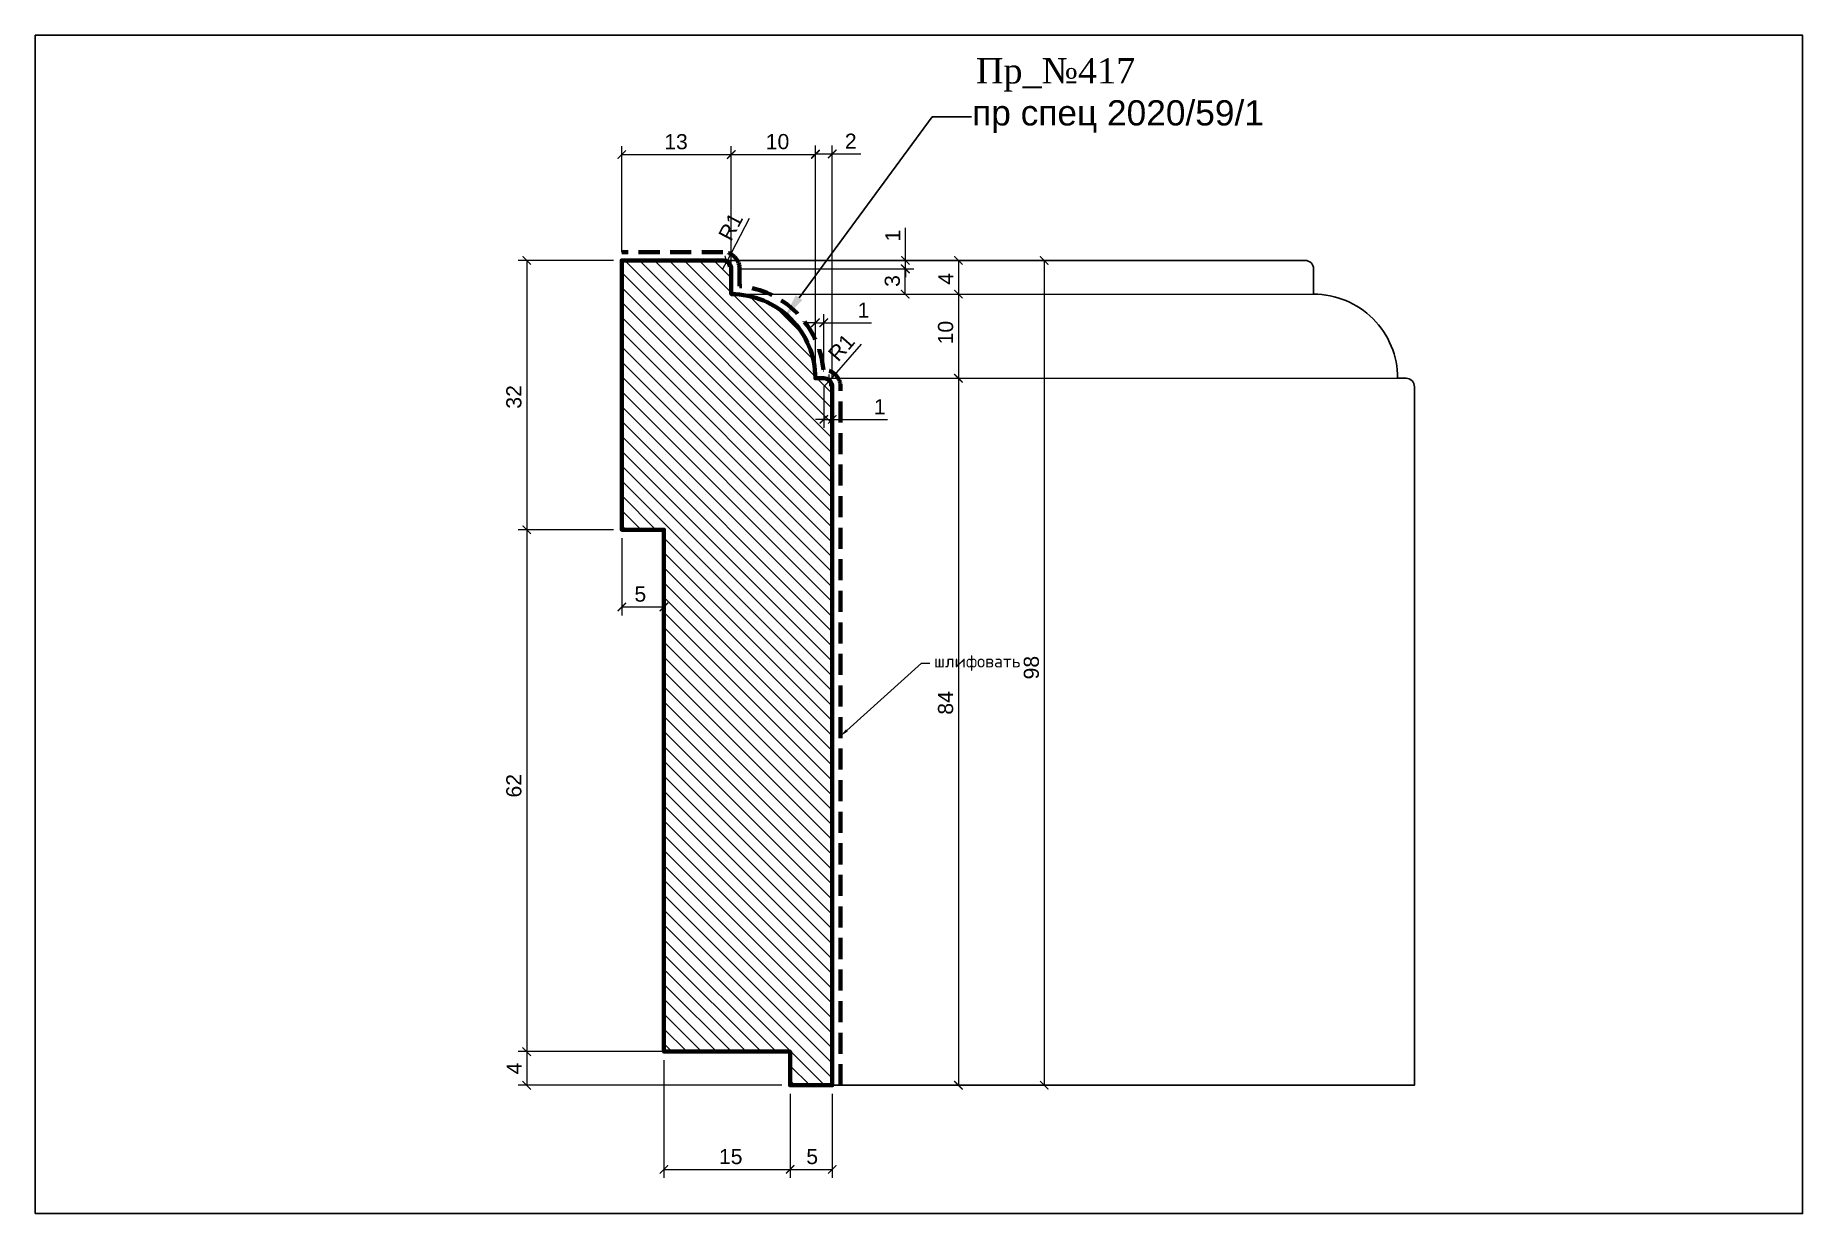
# Model space of a CAD drawing. Header units: inches. Extents: x 400 to 610, y -1633 to -1493.
import ezdxf
from ezdxf import colors
from ezdxf.entities.mleader import LeaderData, LeaderLine
from ezdxf.math import Vec2, Vec3

# ---------------------------------------------------------------- set-up
doc = ezdxf.new("R2010")
doc.units = ezdxf.units.IN
doc.header["$MEASUREMENT"] = 0
doc.linetypes.add('HIDDEN', pattern=[0.375, 0.25, -0.125])
doc.layers.add('Outside panel', color=7, linetype='Continuous', lineweight=18, true_color=0x7f5e57)
for name, color, linetype, lineweight in [('линия 15', 7, 'Continuous', 15), ('линия 50', 1, 'Continuous', 140), ('служебный слой РАЗМЕРЫ', 7, 'Continuous', 9)]:
    doc.layers.add(name, color=color, linetype=linetype, lineweight=lineweight)
doc.layers.add('размеры в модели', color=7, linetype='Continuous')
doc.styles.add('ELECT', font='times.ttf')
doc.styles.get("Standard").update_dxf_attribs({"font": 'arial.ttf'})
doc.styles.add('ЕСКД профили текст', font='isocpeur.ttf')
doc.dimstyles.new('M_1', dxfattribs={"dimtxt": 1.8, "dimasz": 1, "dimexe": 1, "dimexo": 1, "dimgap": 0.6, "dimtad": 1, "dimdec": 0, "dimdsep": 46, "dimtxsty": 'Standard', "dimblk": 'ARCHTICK', "dimcen": -5, "dimclrd": 7, "dimclre": 7, "dimclrt": 7, "dimadec": 0, "dimazin": 0, "dimtfac": 1, "dimtdec": 0, "dimtmove": 0, "dimatfit": 3, "dimfxl": 1, "dimtolj": 1, "dimtzin": 0, "dimlwd": 5, "dimlwe": 5, "dimarcsym": 0})

# ---------------------------------------------------------------- blocks, each defined once
blk = doc.blocks.new('_ArchTick')
at = {"color": 0, "linetype": 'ByBlock', "const_width": 0.15}
blk.add_lwpolyline([(-0.5, -0.5), (0.5, 0.5)], dxfattribs=at)
blk = doc.blocks.new('*D20')
at = {"layer": 'Defpoints', "color": 0, "ltscale": 1000, "transparency": 16777216}
for p in [(482.16, -1520.08), (495.16, -1618.08), (520.35, -1618.08)]:
    blk.add_point(p, dxfattribs=at)
at = {"layer": 'линия 15', "color": 7, "lineweight": 5, "ltscale": 1000, "transparency": 16777216}
for p, q in [((483.16, -1520.08), (521.35, -1520.08)), ((520.35, -1520.08), (520.35, -1618.08)), ((496.16, -1618.08), (521.35, -1618.08))]:
    blk.add_line(p, q, dxfattribs=at)
for p, rotation in [((520.35, -1520.08), 90), ((520.35, -1618.08), 270)]:
    blk.add_blockref('_ArchTick', p, dxfattribs=dict(at, rotation=rotation))
at = {"layer": 'линия 15', "color": 7, "ltscale": 1000, "transparency": 16777216, "insert": (518.83, -1568.46), "char_height": 1.8, "attachment_point": 5, "rotation": 90}
blk.add_mtext('\\A1;98', dxfattribs=at)
blk = doc.blocks.new('*D19')
at = {"layer": 'Defpoints', "color": 0, "ltscale": 1000, "transparency": 16777216}
for p in [(494.16, -1534.08), (495.16, -1535.08), (495.16, -1538.96)]:
    blk.add_point(p, dxfattribs=at)
at = {"layer": 'размеры в модели', "color": 7, "lineweight": 5, "ltscale": 1000, "transparency": 16777216}
for p, q in [((494.16, -1535.08), (494.16, -1539.96)), ((495.16, -1536.08), (495.16, -1539.96)), ((494.16, -1538.96), (493.16, -1538.96)), ((494.16, -1538.96), (495.16, -1538.96)), ((495.16, -1538.96), (501.74, -1538.96))]:
    blk.add_line(p, q, dxfattribs=at)
blk.add_blockref('_ArchTick', (494.16, -1538.96), dxfattribs=at)
at = {"layer": 'размеры в модели', "color": 7, "lineweight": 5, "ltscale": 1000, "transparency": 16777216, "rotation": 180}
blk.add_blockref('_ArchTick', (495.16, -1538.96), dxfattribs=at)
at = {"layer": 'размеры в модели', "color": 7, "ltscale": 1000, "transparency": 16777216, "insert": (500.81, -1537.46), "char_height": 1.8, "attachment_point": 5}
blk.add_mtext('\\A1;1', dxfattribs=at)
blk = doc.blocks.new('*D18')
at = {"layer": 'Defpoints', "color": 0, "ltscale": 1000, "transparency": 16777216}
for p in [(482.16, -1520.08), (503.86, -1520.08), (483.16, -1521.08)]:
    blk.add_point(p, dxfattribs=at)
at = {"layer": 'размеры в модели', "color": 7, "lineweight": 5, "ltscale": 1000, "transparency": 16777216}
for p, q in [((503.86, -1520.08), (503.86, -1516.2)), ((483.16, -1520.08), (504.86, -1520.08)), ((503.86, -1521.08), (503.86, -1520.08)), ((484.16, -1521.08), (504.86, -1521.08)), ((503.86, -1521.08), (503.86, -1522.08))]:
    blk.add_line(p, q, dxfattribs=at)
for p, rotation in [((503.86, -1520.08), 270), ((503.86, -1521.08), 90)]:
    blk.add_blockref('_ArchTick', p, dxfattribs=dict(at, rotation=rotation))
at = {"layer": 'размеры в модели', "color": 7, "ltscale": 1000, "transparency": 16777216, "insert": (502.36, -1517.13), "char_height": 1.8, "attachment_point": 5, "rotation": 90}
blk.add_mtext('\\A1;1', dxfattribs=at)
blk = doc.blocks.new('*D17')
at = {"layer": 'Defpoints', "color": 0, "ltscale": 1000, "transparency": 16777216}
for p in [(493.16, -1527.48), (493.16, -1534.08), (494.16, -1534.08)]:
    blk.add_point(p, dxfattribs=at)
at = {"layer": 'размеры в модели', "color": 7, "lineweight": 5, "ltscale": 1000, "transparency": 16777216}
for p, q in [((493.16, -1533.08), (493.16, -1526.48)), ((494.16, -1533.08), (494.16, -1526.48)), ((493.16, -1527.48), (492.16, -1527.48)), ((493.16, -1527.48), (494.16, -1527.48)), ((494.16, -1527.48), (499.81, -1527.48))]:
    blk.add_line(p, q, dxfattribs=at)
blk.add_blockref('_ArchTick', (493.16, -1527.48), dxfattribs=at)
at = {"layer": 'размеры в модели', "color": 7, "lineweight": 5, "ltscale": 1000, "transparency": 16777216, "rotation": 180}
blk.add_blockref('_ArchTick', (494.16, -1527.48), dxfattribs=at)
at = {"layer": 'размеры в модели', "color": 7, "ltscale": 1000, "transparency": 16777216, "insert": (498.88, -1525.98), "char_height": 1.8, "attachment_point": 5}
blk.add_mtext('\\A1;1', dxfattribs=at)
blk = doc.blocks.new('*D16')
at = {"layer": 'Defpoints', "color": 0, "ltscale": 1000, "transparency": 16777216}
for p in [(483.16, -1521.08), (503.83, -1521.08), (483.16, -1524.08)]:
    blk.add_point(p, dxfattribs=at)
at = {"layer": 'размеры в модели', "color": 7, "lineweight": 5, "ltscale": 1000, "transparency": 16777216}
for p, q in [((484.16, -1521.08), (504.83, -1521.08)), ((503.83, -1524.08), (503.83, -1521.08)), ((484.16, -1524.08), (504.83, -1524.08))]:
    blk.add_line(p, q, dxfattribs=at)
for p, rotation in [((503.83, -1521.08), 90), ((503.83, -1524.08), 270)]:
    blk.add_blockref('_ArchTick', p, dxfattribs=dict(at, rotation=rotation))
at = {"layer": 'размеры в модели', "color": 7, "ltscale": 1000, "transparency": 16777216, "insert": (502.31, -1522.52), "char_height": 1.8, "attachment_point": 5, "rotation": 90}
blk.add_mtext('\\A1;3', dxfattribs=at)
blk = doc.blocks.new('*D15')
at = {"layer": 'Defpoints', "color": 0, "ltscale": 1000, "transparency": 16777216}
for p in [(494.16, -1535.08), (494.82, -1534.33)]:
    blk.add_point(p, dxfattribs=at)
at = {"layer": 'размеры в модели', "color": 7, "lineweight": 5, "ltscale": 1000, "transparency": 16777216}
for p in [(498.62, -1530.01), (494.16, -1535.08)]:
    blk.add_line(p, (494.82, -1534.33), dxfattribs=at)
at = {"layer": 'размеры в модели', "color": 7, "lineweight": 5, "ltscale": 1000, "transparency": 16777216, "rotation": 228.6386103764784}
blk.add_blockref('_ArchTick', (494.82, -1534.33), dxfattribs=at)
at = {"layer": 'размеры в модели', "color": 7, "ltscale": 1000, "transparency": 16777216, "insert": (496.25, -1530.42), "char_height": 1.8, "attachment_point": 5, "rotation": 48.6386}
blk.add_mtext('\\A1;R1', dxfattribs=at)
blk = doc.blocks.new('*D14')
at = {"layer": 'Defpoints', "color": 0, "ltscale": 1000, "transparency": 16777216}
for p in [(482.62, -1520.19), (482.16, -1521.08)]:
    blk.add_point(p, dxfattribs=at)
at = {"layer": 'размеры в модели', "color": 7, "lineweight": 5, "ltscale": 1000, "transparency": 16777216}
for p in [(485.3, -1515.09), (482.16, -1521.08)]:
    blk.add_line(p, (482.62, -1520.19), dxfattribs=at)
at = {"layer": 'размеры в модели', "color": 7, "lineweight": 5, "ltscale": 1000, "transparency": 16777216, "rotation": 242.3156907791055}
blk.add_blockref('_ArchTick', (482.62, -1520.19), dxfattribs=at)
at = {"layer": 'размеры в модели', "color": 7, "ltscale": 1000, "transparency": 16777216, "insert": (483.09, -1516.06), "char_height": 1.8, "attachment_point": 5, "rotation": 62.3157}
blk.add_mtext('\\A1;R1', dxfattribs=at)
blk = doc.blocks.new('*D13')
at = {"layer": 'Defpoints', "color": 0, "ltscale": 1000, "transparency": 16777216}
for p in [(493.16, -1534.08), (495.16, -1618.08), (510.16, -1618.08)]:
    blk.add_point(p, dxfattribs=at)
at = {"layer": 'размеры в модели', "color": 7, "lineweight": 5, "ltscale": 1000, "transparency": 16777216}
for p, q in [((494.16, -1534.08), (511.16, -1534.08)), ((510.16, -1534.08), (510.16, -1618.08)), ((496.16, -1618.08), (511.16, -1618.08))]:
    blk.add_line(p, q, dxfattribs=at)
for p, rotation in [((510.16, -1534.08), 90), ((510.16, -1618.08), 270)]:
    blk.add_blockref('_ArchTick', p, dxfattribs=dict(at, rotation=rotation))
at = {"layer": 'размеры в модели', "color": 7, "ltscale": 1000, "transparency": 16777216, "insert": (508.64, -1572.65), "char_height": 1.8, "attachment_point": 5, "rotation": 90}
blk.add_mtext('\\A1;84', dxfattribs=at)
blk = doc.blocks.new('*D12')
at = {"layer": 'Defpoints', "color": 0, "ltscale": 1000, "transparency": 16777216}
for p in [(483.16, -1524.08), (493.16, -1534.08), (510.16, -1534.08)]:
    blk.add_point(p, dxfattribs=at)
at = {"layer": 'размеры в модели', "color": 7, "lineweight": 5, "ltscale": 1000, "transparency": 16777216}
for p, q in [((484.16, -1524.08), (511.16, -1524.08)), ((510.16, -1524.08), (510.16, -1534.08)), ((494.16, -1534.08), (511.16, -1534.08))]:
    blk.add_line(p, q, dxfattribs=at)
for p, rotation in [((510.16, -1524.08), 90), ((510.16, -1534.08), 270)]:
    blk.add_blockref('_ArchTick', p, dxfattribs=dict(at, rotation=rotation))
at = {"layer": 'размеры в модели', "color": 7, "ltscale": 1000, "transparency": 16777216, "insert": (508.64, -1528.65), "char_height": 1.8, "attachment_point": 5, "rotation": 90}
blk.add_mtext('\\A1;10', dxfattribs=at)
blk = doc.blocks.new('*D11')
at = {"layer": 'Defpoints', "color": 0, "ltscale": 1000, "transparency": 16777216}
for p in [(478.66, -1520.08), (483.16, -1524.08), (510.16, -1524.08)]:
    blk.add_point(p, dxfattribs=at)
at = {"layer": 'размеры в модели', "color": 7, "lineweight": 5, "ltscale": 1000, "transparency": 16777216}
for p, q in [((479.66, -1520.08), (511.16, -1520.08)), ((510.16, -1520.08), (510.16, -1524.08)), ((484.16, -1524.08), (511.16, -1524.08))]:
    blk.add_line(p, q, dxfattribs=at)
for p, rotation in [((510.16, -1520.08), 90), ((510.16, -1524.08), 270)]:
    blk.add_blockref('_ArchTick', p, dxfattribs=dict(at, rotation=rotation))
at = {"layer": 'размеры в модели', "color": 7, "ltscale": 1000, "transparency": 16777216, "insert": (508.66, -1522.26), "char_height": 1.8, "attachment_point": 5, "rotation": 90}
blk.add_mtext('\\A1;4', dxfattribs=at)
blk = doc.blocks.new('*D10')
at = {"layer": 'Defpoints', "color": 0, "ltscale": 1000, "transparency": 16777216}
for p in [(490.16, -1618.08), (495.16, -1618.08), (495.16, -1628.07)]:
    blk.add_point(p, dxfattribs=at)
at = {"layer": 'размеры в модели', "color": 7, "lineweight": 5, "ltscale": 1000, "transparency": 16777216}
for p, q in [((490.16, -1619.08), (490.16, -1629.07)), ((495.16, -1619.08), (495.16, -1629.07)), ((490.16, -1628.07), (495.16, -1628.07))]:
    blk.add_line(p, q, dxfattribs=at)
at = {"layer": 'размеры в модели', "color": 7, "lineweight": 5, "ltscale": 1000, "transparency": 16777216, "rotation": 180}
blk.add_blockref('_ArchTick', (490.16, -1628.07), dxfattribs=at)
at = {"layer": 'размеры в модели', "color": 7, "lineweight": 5, "ltscale": 1000, "transparency": 16777216}
blk.add_blockref('_ArchTick', (495.16, -1628.07), dxfattribs=at)
at = {"layer": 'размеры в модели', "color": 7, "ltscale": 1000, "transparency": 16777216, "insert": (492.78, -1626.56), "char_height": 1.8, "attachment_point": 5}
blk.add_mtext('\\A1;5', dxfattribs=at)
blk = doc.blocks.new('*D9')
at = {"layer": 'Defpoints', "color": 0, "ltscale": 1000, "transparency": 16777216}
for p in [(475.16, -1614.08), (490.16, -1618.08), (490.16, -1628.07)]:
    blk.add_point(p, dxfattribs=at)
at = {"layer": 'размеры в модели', "color": 7, "lineweight": 5, "ltscale": 1000, "transparency": 16777216}
for p, q in [((475.16, -1615.08), (475.16, -1629.07)), ((490.16, -1619.08), (490.16, -1629.07)), ((475.16, -1628.07), (490.16, -1628.07))]:
    blk.add_line(p, q, dxfattribs=at)
at = {"layer": 'размеры в модели', "color": 7, "lineweight": 5, "ltscale": 1000, "transparency": 16777216, "rotation": 180}
blk.add_blockref('_ArchTick', (475.16, -1628.07), dxfattribs=at)
at = {"layer": 'размеры в модели', "color": 7, "lineweight": 5, "ltscale": 1000, "transparency": 16777216}
blk.add_blockref('_ArchTick', (490.16, -1628.07), dxfattribs=at)
at = {"layer": 'размеры в модели', "color": 7, "ltscale": 1000, "transparency": 16777216, "insert": (483.1, -1626.56), "char_height": 1.8, "attachment_point": 5}
blk.add_mtext('\\A1;15', dxfattribs=at)
blk = doc.blocks.new('*D8')
at = {"layer": 'Defpoints', "color": 0, "ltscale": 1000, "transparency": 16777216}
for p in [(470.16, -1552.08), (458.86, -1614.08), (475.16, -1614.08)]:
    blk.add_point(p, dxfattribs=at)
at = {"layer": 'размеры в модели', "color": 7, "lineweight": 5, "ltscale": 1000, "transparency": 16777216}
for p, q in [((469.16, -1552.08), (457.86, -1552.08)), ((458.86, -1552.08), (458.86, -1614.08)), ((474.16, -1614.08), (457.86, -1614.08))]:
    blk.add_line(p, q, dxfattribs=at)
for p, rotation in [((458.86, -1552.08), 90), ((458.86, -1614.08), 270)]:
    blk.add_blockref('_ArchTick', p, dxfattribs=dict(at, rotation=rotation))
at = {"layer": 'размеры в модели', "color": 7, "ltscale": 1000, "transparency": 16777216, "insert": (457.34, -1582.49), "char_height": 1.8, "attachment_point": 5, "rotation": 90}
blk.add_mtext('\\A1;62', dxfattribs=at)
blk = doc.blocks.new('*D7')
at = {"layer": 'Defpoints', "color": 0, "ltscale": 1000, "transparency": 16777216}
for p in [(490.16, -1614.08), (458.86, -1618.08), (490.16, -1618.08)]:
    blk.add_point(p, dxfattribs=at)
at = {"layer": 'размеры в модели', "color": 7, "lineweight": 5, "ltscale": 1000, "transparency": 16777216}
for p, q in [((489.16, -1614.08), (457.86, -1614.08)), ((458.86, -1614.08), (458.86, -1618.08)), ((489.16, -1618.08), (457.86, -1618.08))]:
    blk.add_line(p, q, dxfattribs=at)
for p, rotation in [((458.86, -1614.08), 90), ((458.86, -1618.08), 270)]:
    blk.add_blockref('_ArchTick', p, dxfattribs=dict(at, rotation=rotation))
at = {"layer": 'размеры в модели', "color": 7, "ltscale": 1000, "transparency": 16777216, "insert": (457.36, -1616.08), "char_height": 1.8, "attachment_point": 5, "rotation": 90}
blk.add_mtext('\\A1;4', dxfattribs=at)
blk = doc.blocks.new('*D6')
at = {"layer": 'Defpoints', "color": 0, "ltscale": 1000, "transparency": 16777216}
for p in [(470.16, -1552.08), (475.16, -1552.08), (475.16, -1561.25)]:
    blk.add_point(p, dxfattribs=at)
at = {"layer": 'размеры в модели', "color": 7, "lineweight": 5, "ltscale": 1000, "transparency": 16777216}
for p, q in [((470.16, -1553.08), (470.16, -1562.25)), ((475.16, -1553.08), (475.16, -1562.25)), ((470.16, -1561.25), (475.16, -1561.25))]:
    blk.add_line(p, q, dxfattribs=at)
at = {"layer": 'размеры в модели', "color": 7, "lineweight": 5, "ltscale": 1000, "transparency": 16777216, "rotation": 180}
blk.add_blockref('_ArchTick', (470.16, -1561.25), dxfattribs=at)
at = {"layer": 'размеры в модели', "color": 7, "lineweight": 5, "ltscale": 1000, "transparency": 16777216}
blk.add_blockref('_ArchTick', (475.16, -1561.25), dxfattribs=at)
at = {"layer": 'размеры в модели', "color": 7, "ltscale": 1000, "transparency": 16777216, "insert": (472.36, -1559.73), "char_height": 1.8, "attachment_point": 5}
blk.add_mtext('\\A1;5', dxfattribs=at)
blk = doc.blocks.new('*D5')
at = {"layer": 'Defpoints', "color": 0, "ltscale": 1000, "transparency": 16777216}
for p in [(470.16, -1520.08), (458.86, -1552.08), (470.16, -1552.08)]:
    blk.add_point(p, dxfattribs=at)
at = {"layer": 'размеры в модели', "color": 7, "lineweight": 5, "ltscale": 1000, "transparency": 16777216}
for p, q in [((469.16, -1520.08), (457.86, -1520.08)), ((458.86, -1520.08), (458.86, -1552.08)), ((469.16, -1552.08), (457.86, -1552.08))]:
    blk.add_line(p, q, dxfattribs=at)
for p, rotation in [((458.86, -1520.08), 90), ((458.86, -1552.08), 270)]:
    blk.add_blockref('_ArchTick', p, dxfattribs=dict(at, rotation=rotation))
at = {"layer": 'размеры в модели', "color": 7, "ltscale": 1000, "transparency": 16777216, "insert": (457.34, -1536.29), "char_height": 1.8, "attachment_point": 5, "rotation": 90}
blk.add_mtext('\\A1;32', dxfattribs=at)
blk = doc.blocks.new('*D4')
at = {"layer": 'Defpoints', "color": 0, "ltscale": 1000, "transparency": 16777216}
for p in [(495.16, -1507.42), (493.16, -1534.08), (495.16, -1535.08)]:
    blk.add_point(p, dxfattribs=at)
at = {"layer": 'размеры в модели', "color": 7, "lineweight": 5, "ltscale": 1000, "transparency": 16777216}
for p, q in [((493.16, -1533.08), (493.16, -1506.42)), ((493.16, -1507.42), (495.16, -1507.42)), ((495.16, -1534.08), (495.16, -1506.42)), ((495.16, -1507.42), (498.55, -1507.42))]:
    blk.add_line(p, q, dxfattribs=at)
at = {"layer": 'размеры в модели', "color": 7, "lineweight": 5, "ltscale": 1000, "transparency": 16777216, "rotation": 180}
blk.add_blockref('_ArchTick', (493.16, -1507.42), dxfattribs=at)
at = {"layer": 'размеры в модели', "color": 7, "lineweight": 5, "ltscale": 1000, "transparency": 16777216}
blk.add_blockref('_ArchTick', (495.16, -1507.42), dxfattribs=at)
at = {"layer": 'размеры в модели', "color": 7, "ltscale": 1000, "transparency": 16777216, "insert": (497.36, -1505.91), "char_height": 1.8, "attachment_point": 5}
blk.add_mtext('\\A1;2', dxfattribs=at)
blk = doc.blocks.new('*D3')
at = {"layer": 'Defpoints', "color": 0, "ltscale": 1000, "transparency": 16777216}
for p in [(493.16, -1507.48), (483.16, -1524.08), (493.16, -1534.08)]:
    blk.add_point(p, dxfattribs=at)
at = {"layer": 'размеры в модели', "color": 7, "lineweight": 5, "ltscale": 1000, "transparency": 16777216}
for p, q in [((483.16, -1523.08), (483.16, -1506.48)), ((483.16, -1507.48), (493.16, -1507.48)), ((493.16, -1533.08), (493.16, -1506.48))]:
    blk.add_line(p, q, dxfattribs=at)
at = {"layer": 'размеры в модели', "color": 7, "lineweight": 5, "ltscale": 1000, "transparency": 16777216, "rotation": 180}
blk.add_blockref('_ArchTick', (483.16, -1507.48), dxfattribs=at)
at = {"layer": 'размеры в модели', "color": 7, "lineweight": 5, "ltscale": 1000, "transparency": 16777216}
blk.add_blockref('_ArchTick', (493.16, -1507.48), dxfattribs=at)
at = {"layer": 'размеры в модели', "color": 7, "ltscale": 1000, "transparency": 16777216, "insert": (488.66, -1505.97), "char_height": 1.8, "attachment_point": 5}
blk.add_mtext('\\A1;10', dxfattribs=at)
blk = doc.blocks.new('*D2')
at = {"layer": 'Defpoints', "color": 0, "ltscale": 1000, "transparency": 16777216}
for p in [(483.16, -1507.5), (470.16, -1520.08), (483.16, -1521.08)]:
    blk.add_point(p, dxfattribs=at)
at = {"layer": 'размеры в модели', "color": 7, "lineweight": 5, "ltscale": 1000, "transparency": 16777216}
for p, q in [((470.16, -1519.08), (470.16, -1506.5)), ((470.16, -1507.5), (483.16, -1507.5)), ((483.16, -1520.08), (483.16, -1506.5))]:
    blk.add_line(p, q, dxfattribs=at)
at = {"layer": 'размеры в модели', "color": 7, "lineweight": 5, "ltscale": 1000, "transparency": 16777216, "rotation": 180}
blk.add_blockref('_ArchTick', (470.16, -1507.5), dxfattribs=at)
at = {"layer": 'размеры в модели', "color": 7, "lineweight": 5, "ltscale": 1000, "transparency": 16777216}
blk.add_blockref('_ArchTick', (483.16, -1507.5), dxfattribs=at)
at = {"layer": 'размеры в модели', "color": 7, "ltscale": 1000, "transparency": 16777216, "insert": (476.6, -1505.98), "char_height": 1.8, "attachment_point": 5}
blk.add_mtext('\\A1;13', dxfattribs=at)

msp = doc.modelspace()

# ---------------------------------------------------------------- hatches: boundary and pattern name
at = {"layer": 'Outside panel', "ltscale": 1000}
h = msp.add_hatch(dxfattribs=at)
h.set_pattern_fill('ANSI31', color=256, scale=10, angle=90)
h.set_pattern_definition([(135, (-310152.3425, 93725.1061), (-0.8838834765, -0.8838834765), [])])
h.paths.add_polyline_path([(470.16, -1552.08), (475.16, -1552.08), (475.16, -1614.08), (490.16, -1614.08), (490.16, -1618.08), (495.16, -1618.08), (495.16, -1535.08, 0.414214), (494.16, -1534.08), (493.16, -1534.08, 0.414214), (483.16, -1524.08), (483.16, -1521.08, 0.414214), (482.16, -1520.08), (470.16, -1520.08)])

# ---------------------------------------------------------------- linework, layer by layer
at = {"color": 7, "lineweight": 15, "ltscale": 1000}
for p, q in [((483.16, -1524.08), (552.35, -1524.08)), ((493.16, -1534.08), (562.35, -1534.08))]:
    msp.add_line(p, q, dxfattribs=at)
at = {"color": 6, "ltscale": 1000}
msp.add_lwpolyline([(400.47, -1633.33), (610.47, -1633.33), (610.47, -1493.33), (400.47, -1493.33)], close=True, dxfattribs=at)
at = {"color": 7}
msp.add_lwpolyline([(495.16, -1618.08), (564.35, -1618.08), (564.35, -1535.08, 0.414214), (563.35, -1534.08), (562.35, -1534.08, 0.414214), (552.35, -1524.08), (552.35, -1521.08, 0.414214), (551.35, -1520.08), (470.16, -1520.08)], format="xyb", dxfattribs=at)
at = {"layer": 'линия 50', "color": 1, "linetype": 'HIDDEN', "ltscale": 10, "true_color": 0xff0909}
msp.add_lwpolyline([(496.16, -1618.08), (496.16, -1535.08, 0.414214), (494.16, -1533.08), (494.11, -1533.08, 0.361838), (484.16, -1523.12), (484.16, -1521.08, 0.414214), (482.16, -1519.08), (470.16, -1519.08)], format="xyb", dxfattribs=at)
at = {"layer": 'линия 50', "color": 7}
msp.add_lwpolyline([(482.16, -1520.08), (470.16, -1520.08), (470.16, -1552.08), (475.16, -1552.08), (475.16, -1614.08), (490.16, -1614.08), (490.16, -1618.08), (495.16, -1618.08), (495.16, -1535.08, 0.414214), (494.16, -1534.08), (493.16, -1534.08, 0.414214), (483.16, -1524.08), (483.16, -1521.08, 0.414214)], format="xyb", close=True, dxfattribs=at)

# ---------------------------------------------------------------- texts
at = {"color": 5, "ltscale": 1000, "style": 'ELECT'}
msp.add_text('Пр_№417', height=3, dxfattribs=at).set_placement((512.24, -1499.04, 6217.22))

# ---------------------------------------------------------------- dimensions: what is measured, and where the dimension line sits
at = {"layer": 'линия 15', "color": 1, "ltscale": 1000, "true_color": 0xff0909}
dim = msp.add_linear_dim(base=(520.35, -1618.08), p1=(482.16, -1520.08), p2=(495.16, -1618.08), angle=90, dimstyle='M_1', dxfattribs=at)
dim.commit()
dim.dimension.update_dxf_attribs({"geometry": '*D20', "text_midpoint": (520.35, -1568.46), "dimtype": 128})
at = {"layer": 'размеры в модели', "color": 5, "ltscale": 1000}
for base, p1, p2, picture, middle in [((483.16, -1507.5), (470.16, -1520.08), (483.16, -1521.08), '*D2', (476.6, -1507.5)), ((493.16, -1507.48), (483.16, -1524.08), (493.16, -1534.08), '*D3', (488.66, -1507.48)), ((495.16, -1507.42), (493.16, -1534.08), (495.16, -1535.08), '*D4', (497.36, -1507.42)), ((493.16, -1527.48), (494.16, -1534.08), (493.16, -1534.08), '*D17', (498.88, -1527.48)), ((495.16, -1538.96), (494.16, -1534.08), (495.16, -1535.08), '*D19', (500.81, -1538.96)), ((475.16, -1561.25), (470.16, -1552.08), (475.16, -1552.08), '*D6', (472.36, -1561.25)), ((490.16, -1628.07), (475.16, -1614.08), (490.16, -1618.08), '*D9', (483.1, -1628.07)), ((495.16, -1628.07), (490.16, -1618.08), (495.16, -1618.08), '*D10', (492.78, -1628.07))]:
    dim = msp.add_linear_dim(base=base, p1=p1, p2=p2, dimstyle='M_1', dxfattribs=at)
    dim.commit()
    dim.dimension.update_dxf_attribs({"geometry": picture, "text_midpoint": middle, "dimtype": 128})
for center, mpoint, picture, middle in [((482.16, -1521.08), (482.62, -1520.19), '*D14', (483.09, -1516.06)), ((494.16, -1535.08), (494.82, -1534.33), '*D15', (496.25, -1530.42))]:
    dim = msp.add_radius_dim(center=center, mpoint=mpoint, dimstyle='M_1', dxfattribs=at)
    dim.commit()
    dim.dimension.update_dxf_attribs({"geometry": picture, "text_midpoint": middle})
for base, p1, p2, picture, middle in [((503.86, -1520.08), (483.16, -1521.08), (482.16, -1520.08), '*D18', (503.86, -1517.13)), ((458.86, -1552.08), (470.16, -1520.08), (470.16, -1552.08), '*D5', (458.86, -1536.29)), ((510.16, -1524.08), (478.66, -1520.08), (483.16, -1524.08), '*D11', (510.16, -1522.26)), ((503.83, -1521.08), (483.16, -1524.08), (483.16, -1521.08), '*D16', (503.83, -1522.52)), ((510.16, -1534.08), (483.16, -1524.08), (493.16, -1534.08), '*D12', (510.16, -1528.65)), ((510.16, -1618.08), (493.16, -1534.08), (495.16, -1618.08), '*D13', (510.16, -1572.65)), ((458.86, -1614.08), (470.16, -1552.08), (475.16, -1614.08), '*D8', (458.86, -1582.49)), ((458.86, -1618.08), (490.16, -1614.08), (490.16, -1618.08), '*D7', (458.86, -1616.08))]:
    dim = msp.add_linear_dim(base=base, p1=p1, p2=p2, angle=90, dimstyle='M_1', dxfattribs=at)
    dim.commit()
    dim.dimension.update_dxf_attribs({"geometry": picture, "text_midpoint": middle, "dimtype": 128})

# ---------------------------------------------------------------- leaders
at = {"color": 7, "ltscale": 1000}
ml = msp.add_multileader_mtext('Standard', dxfattribs=at)
ml.set_content('пр спец 2020/59/1', color=7)
ml.set_leader_properties()
ml.build(insert=Vec2(0, 0))
ml.multileader.update_dxf_attribs({"text_right_attachment_type": 6, "dogleg_length": 0.36, "arrow_head_size": 3})
ctx = ml.context
ctx.base_point, ctx.char_height, ctx.arrow_head_size, ctx.landing_gap_size, ctx.plane_origin = Vec3(511.7, -1503.01), 3, 3, 0.09, Vec3(523.07, -1537.67)
ctx.right_attachment = 6
notes = []
notes.append((ctx, [(1, (1, 1, 0), (507.03, -1503.01), (1, 0), 4.68, [(0, [(489.45, -1526.92)], 0, [])])]))
ctx.mtext.insert, ctx.mtext.width, ctx.mtext.flow_direction = Vec3(511.79, -1501.04), 50.0158, 5
at = {"layer": 'служебный слой РАЗМЕРЫ'}
ml = msp.add_multileader_mtext('Standard', dxfattribs=at)
ml.set_content('\\A1;шлифовать', color=256, style='ЕСКД профили текст')
ml.set_leader_properties(color=256, linetype='ByLayer', lineweight=-1)
ml.build(insert=Vec2(0, 0))
ml.multileader.update_dxf_attribs({"dogleg_length": 1, "arrow_head_size": 1})
ctx = ml.context
ctx.base_point, ctx.char_height, ctx.arrow_head_size, ctx.landing_gap_size, ctx.plane_origin = Vec3(506.76, -1567.91), 1.5, 1, 0.5, Vec3(520.23, -1541.75)
notes.append((ctx, [(1, (1, 1, 0), (505.76, -1567.91), (1, 0), 1, [(0, [(496.16, -1576.58)], 0, [])])]))
ctx.mtext.insert, ctx.mtext.flow_direction = Vec3(507.26, -1566.94), 5
for ctx, leaders in notes:
    for number, flags, end, landing, length, lines in leaders:
        leader = LeaderData()
        leader.index, (leader.has_last_leader_line, leader.has_dogleg_vector, leader.attachment_direction) = number, flags
        leader.last_leader_point, leader.dogleg_vector, leader.dogleg_length = Vec3(end), Vec3(landing), length
        for number, points, colour, breaks in lines:
            line = LeaderLine()
            line.index, line.vertices, line.color, line.breaks = number, Vec3.list(points), colors.encode_raw_color(colour), breaks
            leader.lines.append(line)
        ctx.leaders.append(leader)

doc.saveas('drawing.dxf')
